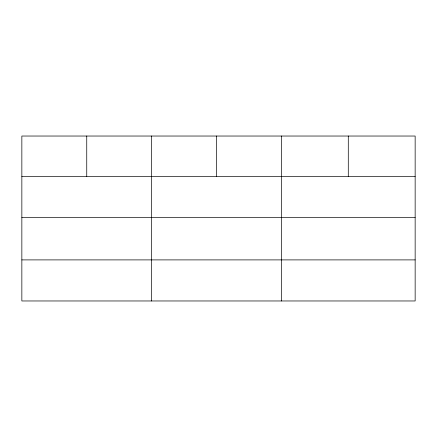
<?xml version="1.0" encoding="UTF-8"?>
<svg xmlns="http://www.w3.org/2000/svg" width="437" height="437" viewBox="0 0 437 437"><rect width="100%" height="100%" fill="white"/><g stroke="black" fill="none" stroke-linecap="round" stroke-linejoin="round"><path stroke-width="0.66" d="M415.15 217.571L415.15 136.033L21.85 136.033L21.85 300.967L415.15 300.967L415.15 217.571L21.85 217.571M21.85 176.499L415.15 176.499M21.85 259.895L415.15 259.895M348.289 136.033L348.289 176.499M281.428 136.033L281.428 300.967M216.534 136.033L216.534 176.499M151.639 136.033L151.639 300.967M86.745 136.033L86.745 176.499"/></g></svg>
